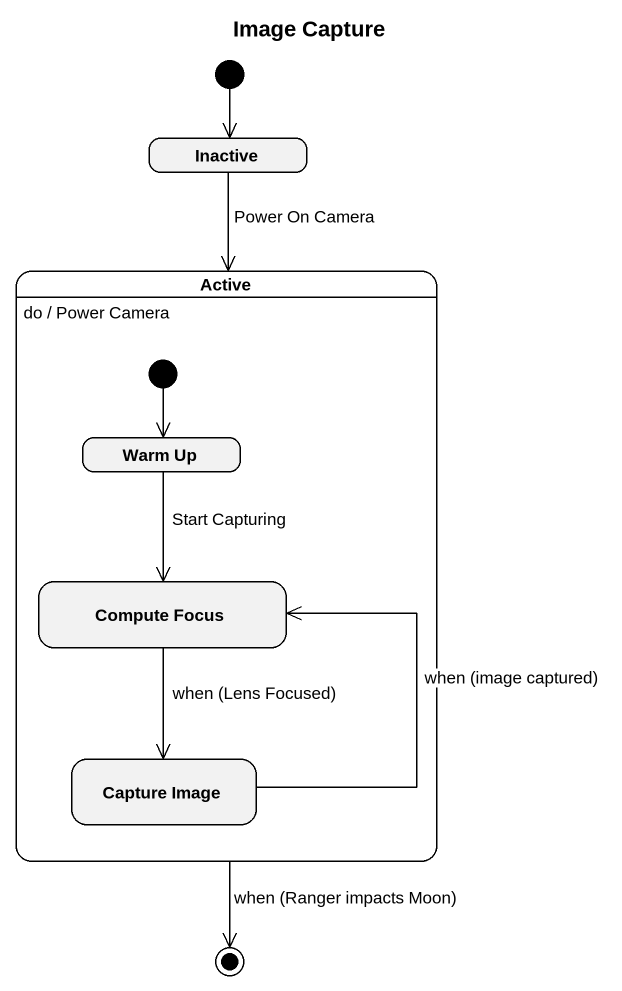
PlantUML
@startuml
title Image Capture
hide empty description
state Inactive
state Active {
  state "Warm Up" as Warm_Up
  state "Compute Focus" as Compute_Focus
  state "Capture Image" as Capture_Image
  [*] --> Warm_Up
}
Active : do / Power Camera
[*] --> Inactive
Inactive --> Active : Power On Camera
Warm_Up --> Compute_Focus : Start Capturing
Compute_Focus --> Capture_Image : when (Lens Focused)
Capture_Image -up-> Compute_Focus : when (image captured)
Active --> [*] : when (Ranger impacts Moon)
@enduml
